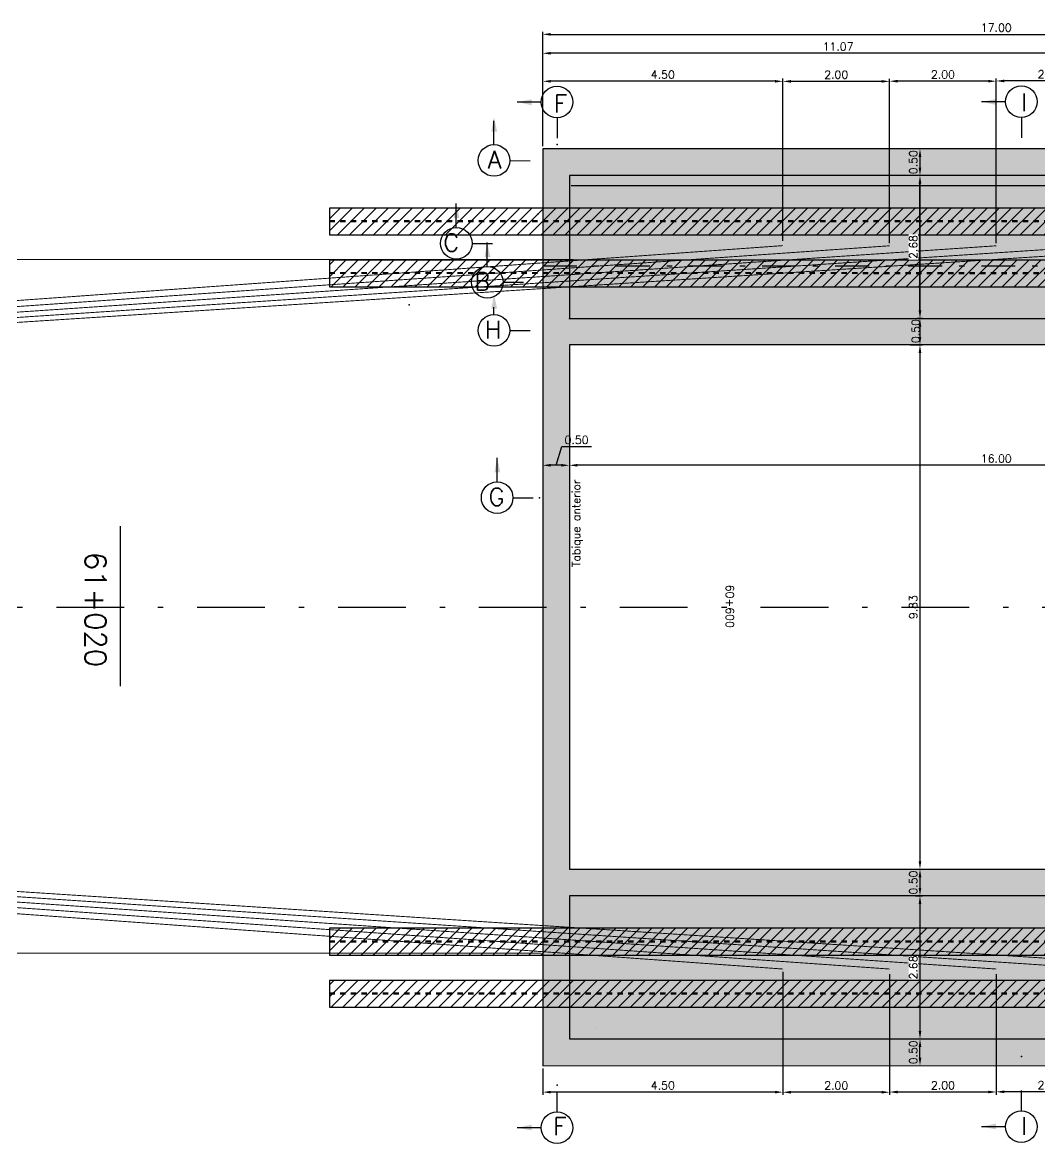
# Model space of a CAD drawing. Header units: metres. Extents: x 1080594 to 1081411, y 976871 to 977162.
# Drawn here: x 1081091.98 to 1081111.04, y 976938.13 to 976959.14 of the extents above; entities that cross this region are included whole.
import ezdxf
from ezdxf.enums import TextEntityAlignment as Align

# ---------------------------------------------------------------- set-up
doc = ezdxf.new("R2010")
doc.units = ezdxf.units.M
doc.header["$LTSCALE"] = 25.4
doc.linetypes.add('DASHDOT', pattern=[1, 0.5, -0.25, 0, -0.25])
doc.linetypes.add('HIDDEN', pattern=[0.375, 0.25, -0.125])
for name, color, linetype, lineweight in [('BORDEPUENTE', 4, 'Continuous', 15), ('COTA', 1, 'Continuous', 30), ('R80', 3, 'Continuous', 30), ('SOLIDOREFCONT', 254, 'Continuous', 5), ('TIRANTE', 170, 'Continuous', 30)]:
    doc.layers.add(name, color=color, linetype=linetype, lineweight=lineweight)
for name, color, linetype in [('CIRCULOCONTRAP', 130, 'Continuous'), ('CONTRAPESO', 3, 'Continuous'), ('DGEO_S3E1_NUEV_STALBL', 7, 'Continuous'), ('dgeo_s3e1_nuevSTALBL', 7, 'Continuous'), ('DIMCONTRAPESO', 1, 'Continuous'), ('EJE APOYOS', 9, 'DASHDOT'), ('EJE PUENTE', 41, 'DASHDOT'), ('PERFIL MET', 37, 'Continuous'), ('R175COTR', 7, 'Continuous')]:
    doc.layers.add(name, color=color, linetype=linetype)
doc.styles.add('romans', font='romans.shx')
doc.dimstyles.new('Copy 75', dxfattribs={"dimtxt": 0.15, "dimasz": 0.15, "dimexe": 0.05, "dimexo": 0.05, "dimgap": 0.05, "dimtad": 1, "dimzin": 0, "dimdsep": 46, "dimtxsty": 'romans', "dimcen": 0.002, "dimclrd": 1, "dimclre": 1, "dimclrt": 3, "dimadec": 4, "dimazin": 0, "dimtfac": 1, "dimtofl": 0, "dimtmove": 1, "dimatfit": 3, "dimfxl": 1, "dimtolj": 1, "dimtzin": 0, "dimarcsym": 1})

# ---------------------------------------------------------------- blocks, each defined once
blk = doc.blocks.new('sta_tic')
blk.add_line((0, -0.04165), (0, 0.04165))
blk = doc.blocks.new('lbl_tic')
blk.add_line((0, -0.04165), (0, 0.04165))
blk = doc.blocks.new('*D102')
at = {"layer": 'Defpoints', "color": 0, "transparency": 16777216}
for p in [(1081118.731, 976958.916), (1081118.731, 976958.078), (1081101.731, 976957.558)]:
    blk.add_point(p, dxfattribs=at)
at = {"layer": 'DIMCONTRAPESO', "color": 1, "lineweight": -2, "transparency": 16777216}
for p, q in [((1081101.731, 976957.608), (1081101.731, 976958.966)), ((1081118.731, 976958.128), (1081118.731, 976958.966)), ((1081101.881, 976958.916), (1081118.581, 976958.916))]:
    blk.add_line(p, q, dxfattribs=at)
at = {"layer": 'DIMCONTRAPESO', "color": 1, "transparency": 16777216}
for points in [[(1081101.881, 976958.941), (1081101.881, 976958.891), (1081101.731, 976958.916)], [(1081118.581, 976958.941), (1081118.581, 976958.891), (1081118.731, 976958.916)]]:
    blk.add_solid(points, dxfattribs=at)
at = {"layer": 'DIMCONTRAPESO', "color": 3, "transparency": 16777216, "insert": (1081110.231, 976959.041), "char_height": 0.15, "attachment_point": 5, "style": 'romans'}
blk.add_mtext('\\A1;17.00', dxfattribs=at)
blk = doc.blocks.new('*D106')
at = {"layer": 'Defpoints', "color": 0, "transparency": 16777216}
for p in [(1081108.668, 976943.269), (1081108.668, 976942.769), (1081108.801, 976942.769)]:
    blk.add_point(p, dxfattribs=at)
at = {"layer": 'DIMCONTRAPESO', "color": 1, "lineweight": -2, "transparency": 16777216}
for p, q in [((1081108.718, 976943.269), (1081108.851, 976943.269)), ((1081108.801, 976943.119), (1081108.801, 976942.919)), ((1081108.718, 976942.769), (1081108.851, 976942.769))]:
    blk.add_line(p, q, dxfattribs=at)
at = {"layer": 'DIMCONTRAPESO', "color": 1, "transparency": 16777216}
for points in [[(1081108.776, 976943.119), (1081108.826, 976943.119), (1081108.801, 976943.269)], [(1081108.776, 976942.919), (1081108.826, 976942.919), (1081108.801, 976942.769)]]:
    blk.add_solid(points, dxfattribs=at)
at = {"layer": 'DIMCONTRAPESO', "color": 3, "transparency": 16777216, "insert": (1081108.676, 976943.019), "char_height": 0.15, "attachment_point": 5, "rotation": 90, "style": 'romans'}
blk.add_mtext('\\A1;0.50', dxfattribs=at)
blk = doc.blocks.new('*D107')
at = {"layer": 'Defpoints', "color": 0, "transparency": 16777216}
for p in [(1081108.668, 976942.769), (1081108.668, 976940.089), (1081108.801, 976940.089)]:
    blk.add_point(p, dxfattribs=at)
at = {"layer": 'DIMCONTRAPESO', "color": 1, "lineweight": -2, "transparency": 16777216}
for p, q in [((1081108.718, 976942.769), (1081108.851, 976942.769)), ((1081108.801, 976942.619), (1081108.801, 976940.239)), ((1081108.718, 976940.089), (1081108.851, 976940.089))]:
    blk.add_line(p, q, dxfattribs=at)
at = {"layer": 'DIMCONTRAPESO', "color": 1, "transparency": 16777216}
for points in [[(1081108.776, 976942.619), (1081108.826, 976942.619), (1081108.801, 976942.769)], [(1081108.776, 976940.239), (1081108.826, 976940.239), (1081108.801, 976940.089)]]:
    blk.add_solid(points, dxfattribs=at)
at = {"layer": 'DIMCONTRAPESO', "color": 3, "transparency": 16777216, "insert": (1081108.676, 976941.429), "char_height": 0.15, "attachment_point": 5, "rotation": 90, "style": 'romans', "bg_fill": 3, "box_fill_scale": 1.1, "bg_fill_color": 256, "bg_fill_true_color": 13158600, "bg_fill_transparency": 0}
blk.add_mtext('\\A1;2.68', dxfattribs=at)
blk = doc.blocks.new('*D104')
at = {"layer": 'Defpoints', "color": 0, "transparency": 16777216}
for p in [(1081108.568, 976953.59), (1081108.568, 976953.095), (1081108.801, 976953.095)]:
    blk.add_point(p, dxfattribs=at)
at = {"layer": 'DIMCONTRAPESO', "color": 1, "lineweight": -2, "transparency": 16777216}
for p, q in [((1081108.618, 976953.59), (1081108.851, 976953.59)), ((1081108.801, 976953.44), (1081108.801, 976953.245)), ((1081108.618, 976953.095), (1081108.851, 976953.095))]:
    blk.add_line(p, q, dxfattribs=at)
at = {"layer": 'DIMCONTRAPESO', "color": 1, "transparency": 16777216}
for points in [[(1081108.776, 976953.44), (1081108.826, 976953.44), (1081108.801, 976953.59)], [(1081108.776, 976953.245), (1081108.826, 976953.245), (1081108.801, 976953.095)]]:
    blk.add_solid(points, dxfattribs=at)
at = {"layer": 'DIMCONTRAPESO', "color": 3, "transparency": 16777216, "insert": (1081108.721, 976953.354), "char_height": 0.15, "attachment_point": 5, "rotation": 90, "style": 'romans'}
blk.add_mtext('\\A1;0.50', dxfattribs=at)
blk = doc.blocks.new('*D105')
at = {"layer": 'Defpoints', "color": 0, "transparency": 16777216}
for p in [(1081108.618, 976953.095), (1081108.668, 976943.269), (1081108.801, 976943.269)]:
    blk.add_point(p, dxfattribs=at)
at = {"layer": 'DIMCONTRAPESO', "color": 1, "lineweight": -2, "transparency": 16777216}
for p, q in [((1081108.668, 976953.095), (1081108.851, 976953.095)), ((1081108.801, 976952.945), (1081108.801, 976943.419)), ((1081108.718, 976943.269), (1081108.851, 976943.269))]:
    blk.add_line(p, q, dxfattribs=at)
at = {"layer": 'DIMCONTRAPESO', "color": 1, "transparency": 16777216}
for points in [[(1081108.776, 976952.945), (1081108.826, 976952.945), (1081108.801, 976953.095)], [(1081108.776, 976943.419), (1081108.826, 976943.419), (1081108.801, 976943.269)]]:
    blk.add_solid(points, dxfattribs=at)
at = {"layer": 'DIMCONTRAPESO', "color": 3, "transparency": 16777216, "insert": (1081108.676, 976948.182), "char_height": 0.15, "attachment_point": 5, "rotation": 90, "style": 'romans'}
blk.add_mtext('\\A1;9.83', dxfattribs=at)
blk = doc.blocks.new('*D108')
at = {"layer": 'COTA', "color": 1, "lineweight": -2, "transparency": 16777216}
for p, q in [((1081109.34, 976956.27), (1081108.751, 976956.27)), ((1081108.801, 976956.12), (1081108.801, 976953.74)), ((1081108.846, 976953.59), (1081108.751, 976953.59))]:
    blk.add_line(p, q, dxfattribs=at)
at = {"layer": 'COTA', "color": 1, "transparency": 16777216}
for points in [[(1081108.776, 976956.12), (1081108.826, 976956.12), (1081108.801, 976956.27)], [(1081108.776, 976953.74), (1081108.826, 976953.74), (1081108.801, 976953.59)]]:
    blk.add_solid(points, dxfattribs=at)
at = {"layer": 'Defpoints', "color": 0, "transparency": 16777216}
for p in [(1081109.39, 976956.27), (1081108.801, 976953.59), (1081108.896, 976953.59)]:
    blk.add_point(p, dxfattribs=at)
at = {"layer": 'COTA', "color": 3, "transparency": 16777216, "insert": (1081108.676, 976954.93), "char_height": 0.15, "attachment_point": 5, "rotation": 90, "style": 'romans'}
blk.add_mtext('\\A1;2.68', dxfattribs=at)
blk = doc.blocks.new('*D111')
at = {"layer": 'Defpoints', "color": 0, "transparency": 16777216}
for p in [(1081102.231, 976950.84), (1081102.231, 976950.84), (1081118.231, 976950.84)]:
    blk.add_point(p, dxfattribs=at)
at = {"layer": 'DIMCONTRAPESO', "color": 1, "lineweight": -2, "transparency": 16777216}
blk.add_line((1081118.081, 976950.84), (1081102.381, 976950.84), dxfattribs=at)
at = {"layer": 'DIMCONTRAPESO', "color": 1, "transparency": 16777216}
for points in [[(1081102.381, 976950.865), (1081102.381, 976950.815), (1081102.231, 976950.84)], [(1081118.081, 976950.865), (1081118.081, 976950.815), (1081118.231, 976950.84)]]:
    blk.add_solid(points, dxfattribs=at)
at = {"layer": 'DIMCONTRAPESO', "color": 3, "transparency": 16777216, "insert": (1081110.231, 976950.965), "char_height": 0.15, "attachment_point": 5, "style": 'romans'}
blk.add_mtext('\\A1;16.00', dxfattribs=at)
blk = doc.blocks.new('*D112')
at = {"layer": 'Defpoints', "color": 0, "transparency": 16777216}
for p in [(1081101.731, 976950.84), (1081101.731, 976950.84), (1081102.231, 976950.84)]:
    blk.add_point(p, dxfattribs=at)
at = {"layer": 'DIMCONTRAPESO', "color": 1, "lineweight": -2, "transparency": 16777216}
for p, q in [((1081101.981, 976950.84), (1081102.086, 976951.19)), ((1081102.086, 976951.19), (1081102.644, 976951.19)), ((1081102.081, 976950.84), (1081101.881, 976950.84))]:
    blk.add_line(p, q, dxfattribs=at)
at = {"layer": 'DIMCONTRAPESO', "color": 1, "transparency": 16777216}
for points in [[(1081101.881, 976950.865), (1081101.881, 976950.815), (1081101.731, 976950.84)], [(1081102.081, 976950.865), (1081102.081, 976950.815), (1081102.231, 976950.84)]]:
    blk.add_solid(points, dxfattribs=at)
at = {"layer": 'DIMCONTRAPESO', "color": 3, "transparency": 16777216, "insert": (1081102.365, 976951.315), "char_height": 0.15, "attachment_point": 5, "style": 'romans'}
blk.add_mtext('\\A1;0.50', dxfattribs=at)
blk = doc.blocks.new('*D113')
at = {"layer": 'Defpoints', "color": 0, "transparency": 16777216}
for p in [(1081108.801, 976956.77), (1081108.801, 976956.27), (1081108.801, 976956.27)]:
    blk.add_point(p, dxfattribs=at)
at = {"layer": 'DIMCONTRAPESO', "color": 1, "lineweight": -2, "transparency": 16777216}
blk.add_line((1081108.801, 976956.62), (1081108.801, 976956.42), dxfattribs=at)
at = {"layer": 'DIMCONTRAPESO', "color": 1, "transparency": 16777216}
for points in [[(1081108.776, 976956.62), (1081108.826, 976956.62), (1081108.801, 976956.77)], [(1081108.776, 976956.42), (1081108.826, 976956.42), (1081108.801, 976956.27)]]:
    blk.add_solid(points, dxfattribs=at)
at = {"layer": 'DIMCONTRAPESO', "color": 3, "transparency": 16777216, "insert": (1081108.676, 976956.52), "char_height": 0.15, "attachment_point": 5, "rotation": 90, "style": 'romans'}
blk.add_mtext('\\A1;0.50', dxfattribs=at)
blk = doc.blocks.new('*D114')
at = {"layer": 'Defpoints', "color": 0, "transparency": 16777216}
for p in [(1081108.801, 976940.089), (1081108.801, 976940.089), (1081108.801, 976939.589)]:
    blk.add_point(p, dxfattribs=at)
at = {"layer": 'DIMCONTRAPESO', "color": 1, "lineweight": -2, "transparency": 16777216}
for p, q in [((1081108.801, 976939.739), (1081108.801, 976939.939)), ((1081108.751, 976939.589), (1081108.751, 976939.589))]:
    blk.add_line(p, q, dxfattribs=at)
at = {"layer": 'DIMCONTRAPESO', "color": 1, "transparency": 16777216}
for points in [[(1081108.776, 976939.939), (1081108.826, 976939.939), (1081108.801, 976940.089)], [(1081108.776, 976939.739), (1081108.826, 976939.739), (1081108.801, 976939.589)]]:
    blk.add_solid(points, dxfattribs=at)
at = {"layer": 'DIMCONTRAPESO', "color": 3, "transparency": 16777216, "insert": (1081108.676, 976939.839), "char_height": 0.15, "attachment_point": 5, "rotation": 90, "style": 'romans'}
blk.add_mtext('\\A1;0.50', dxfattribs=at)
blk = doc.blocks.new('*D109')
at = {"layer": 'Defpoints', "color": 0, "transparency": 16777216}
for p in [(1081108.801, 976956.27), (1081108.801, 976956.27), (1081108.801, 976953.592)]:
    blk.add_point(p, dxfattribs=at)
at = {"layer": 'DIMCONTRAPESO', "color": 1, "lineweight": -2, "transparency": 16777216}
for p, q in [((1081108.801, 976953.742), (1081108.801, 976956.12)), ((1081108.851, 976953.592), (1081108.851, 976953.592))]:
    blk.add_line(p, q, dxfattribs=at)
at = {"layer": 'DIMCONTRAPESO', "color": 1, "transparency": 16777216}
for points in [[(1081108.776, 976956.12), (1081108.826, 976956.12), (1081108.801, 976956.27)], [(1081108.776, 976953.742), (1081108.826, 976953.742), (1081108.801, 976953.592)]]:
    blk.add_solid(points, dxfattribs=at)
at = {"layer": 'DIMCONTRAPESO', "color": 3, "transparency": 16777216, "insert": (1081108.676, 976954.931), "char_height": 0.15, "attachment_point": 5, "rotation": 90, "style": 'romans', "bg_fill": 3, "box_fill_scale": 1.1, "bg_fill_color": 256, "bg_fill_true_color": 13158600, "bg_fill_transparency": 0}
blk.add_mtext('\\A1;2.68', dxfattribs=at)
blk = doc.blocks.new('*D116')
at = {"layer": 'Defpoints', "color": 0, "transparency": 16777216}
for p in [(1081110.231, 976958.042), (1081110.231, 976958.042), (1081112.231, 976954.951)]:
    blk.add_point(p, dxfattribs=at)
at = {"layer": 'DIMCONTRAPESO', "color": 1, "lineweight": -2, "transparency": 16777216}
for p, q in [((1081112.081, 976958.042), (1081110.381, 976958.042)), ((1081112.231, 976955.001), (1081112.231, 976958.092))]:
    blk.add_line(p, q, dxfattribs=at)
at = {"layer": 'DIMCONTRAPESO', "color": 1, "transparency": 16777216}
for points in [[(1081110.381, 976958.067), (1081110.381, 976958.017), (1081110.231, 976958.042)], [(1081112.081, 976958.067), (1081112.081, 976958.017), (1081112.231, 976958.042)]]:
    blk.add_solid(points, dxfattribs=at)
at = {"layer": 'DIMCONTRAPESO', "color": 3, "transparency": 16777216, "insert": (1081111.231, 976958.167), "char_height": 0.15, "attachment_point": 5, "style": 'romans'}
blk.add_mtext('\\A1;2.00', dxfattribs=at)
blk = doc.blocks.new('*D117')
at = {"layer": 'Defpoints', "color": 0, "transparency": 16777216}
for p in [(1081108.231, 976958.038), (1081108.231, 976958.038), (1081110.231, 976954.953)]:
    blk.add_point(p, dxfattribs=at)
at = {"layer": 'DIMCONTRAPESO', "color": 1, "lineweight": -2, "transparency": 16777216}
for p, q in [((1081110.081, 976958.038), (1081108.381, 976958.038)), ((1081110.231, 976955.003), (1081110.231, 976958.088))]:
    blk.add_line(p, q, dxfattribs=at)
at = {"layer": 'DIMCONTRAPESO', "color": 1, "transparency": 16777216}
for points in [[(1081108.381, 976958.063), (1081108.381, 976958.013), (1081108.231, 976958.038)], [(1081110.081, 976958.063), (1081110.081, 976958.013), (1081110.231, 976958.038)]]:
    blk.add_solid(points, dxfattribs=at)
at = {"layer": 'DIMCONTRAPESO', "color": 3, "transparency": 16777216, "insert": (1081109.231, 976958.163), "char_height": 0.15, "attachment_point": 5, "style": 'romans'}
blk.add_mtext('\\A1;2.00', dxfattribs=at)
blk = doc.blocks.new('*D118')
at = {"layer": 'Defpoints', "color": 0, "transparency": 16777216}
for p in [(1081106.231, 976958.035), (1081106.231, 976958.035), (1081108.231, 976954.953)]:
    blk.add_point(p, dxfattribs=at)
at = {"layer": 'DIMCONTRAPESO', "color": 1, "lineweight": -2, "transparency": 16777216}
for p, q in [((1081108.081, 976958.035), (1081106.381, 976958.035)), ((1081108.231, 976955.003), (1081108.231, 976958.085))]:
    blk.add_line(p, q, dxfattribs=at)
at = {"layer": 'DIMCONTRAPESO', "color": 1, "transparency": 16777216}
for points in [[(1081106.381, 976958.06), (1081106.381, 976958.01), (1081106.231, 976958.035)], [(1081108.081, 976958.06), (1081108.081, 976958.01), (1081108.231, 976958.035)]]:
    blk.add_solid(points, dxfattribs=at)
at = {"layer": 'DIMCONTRAPESO', "color": 3, "transparency": 16777216, "insert": (1081107.231, 976958.16), "char_height": 0.15, "attachment_point": 5, "style": 'romans'}
blk.add_mtext('\\A1;2.00', dxfattribs=at)
blk = doc.blocks.new('*D119')
at = {"layer": 'Defpoints', "color": 0, "transparency": 16777216}
for p in [(1081101.731, 976958.036), (1081101.731, 976956.77), (1081106.231, 976954.998)]:
    blk.add_point(p, dxfattribs=at)
at = {"layer": 'DIMCONTRAPESO', "color": 1, "lineweight": -2, "transparency": 16777216}
for p, q in [((1081101.731, 976956.82), (1081101.731, 976958.086)), ((1081106.081, 976958.036), (1081101.881, 976958.036)), ((1081106.231, 976955.048), (1081106.231, 976958.086))]:
    blk.add_line(p, q, dxfattribs=at)
at = {"layer": 'DIMCONTRAPESO', "color": 1, "transparency": 16777216}
for points in [[(1081101.881, 976958.061), (1081101.881, 976958.011), (1081101.731, 976958.036)], [(1081106.081, 976958.061), (1081106.081, 976958.011), (1081106.231, 976958.036)]]:
    blk.add_solid(points, dxfattribs=at)
at = {"layer": 'DIMCONTRAPESO', "color": 3, "transparency": 16777216, "insert": (1081103.981, 976958.161), "char_height": 0.15, "attachment_point": 5, "style": 'romans'}
blk.add_mtext('\\A1;4.50', dxfattribs=at)
blk = doc.blocks.new('*D128')
at = {"layer": 'Defpoints', "color": 0, "transparency": 16777216}
for p in [(1081101.731, 976958.561), (1081101.731, 976958.561), (1081112.801, 976958.561)]:
    blk.add_point(p, dxfattribs=at)
at = {"layer": 'DIMCONTRAPESO', "color": 1, "lineweight": -2, "transparency": 16777216}
blk.add_line((1081112.651, 976958.561), (1081101.881, 976958.561), dxfattribs=at)
at = {"layer": 'DIMCONTRAPESO', "color": 1, "transparency": 16777216}
for points in [[(1081101.881, 976958.586), (1081101.881, 976958.536), (1081101.731, 976958.561)], [(1081112.651, 976958.586), (1081112.651, 976958.536), (1081112.801, 976958.561)]]:
    blk.add_solid(points, dxfattribs=at)
at = {"layer": 'DIMCONTRAPESO', "color": 3, "transparency": 16777216, "insert": (1081107.266, 976958.686), "char_height": 0.15, "attachment_point": 5, "style": 'romans'}
blk.add_mtext('\\A1;11.07', dxfattribs=at)
blk = doc.blocks.new('*D370')
at = {"layer": 'Defpoints', "color": 0, "transparency": 16777216}
for p in [(1081112.231, 976941.663), (1081110.231, 976939.099), (1081110.231, 976939.099)]:
    blk.add_point(p, dxfattribs=at)
at = {"layer": 'DIMCONTRAPESO', "color": 1, "lineweight": -2, "transparency": 16777216}
for p, q in [((1081112.231, 976941.613), (1081112.231, 976939.049)), ((1081112.081, 976939.099), (1081110.381, 976939.099))]:
    blk.add_line(p, q, dxfattribs=at)
at = {"layer": 'DIMCONTRAPESO', "color": 1, "transparency": 16777216}
for points in [[(1081110.381, 976939.124), (1081110.381, 976939.074), (1081110.231, 976939.099)], [(1081112.081, 976939.124), (1081112.081, 976939.074), (1081112.231, 976939.099)]]:
    blk.add_solid(points, dxfattribs=at)
at = {"layer": 'DIMCONTRAPESO', "color": 3, "transparency": 16777216, "insert": (1081111.231, 976939.224), "char_height": 0.15, "attachment_point": 5, "style": 'romans'}
blk.add_mtext('\\A1;2.00', dxfattribs=at)
blk = doc.blocks.new('*D371')
at = {"layer": 'Defpoints', "color": 0, "transparency": 16777216}
for p in [(1081110.231, 976941.355), (1081108.231, 976939.095), (1081108.231, 976939.095)]:
    blk.add_point(p, dxfattribs=at)
at = {"layer": 'DIMCONTRAPESO', "color": 1, "lineweight": -2, "transparency": 16777216}
for p, q in [((1081110.231, 976941.305), (1081110.231, 976939.045)), ((1081110.081, 976939.095), (1081108.381, 976939.095))]:
    blk.add_line(p, q, dxfattribs=at)
at = {"layer": 'DIMCONTRAPESO', "color": 1, "transparency": 16777216}
for points in [[(1081108.381, 976939.12), (1081108.381, 976939.07), (1081108.231, 976939.095)], [(1081110.081, 976939.12), (1081110.081, 976939.07), (1081110.231, 976939.095)]]:
    blk.add_solid(points, dxfattribs=at)
at = {"layer": 'DIMCONTRAPESO', "color": 3, "transparency": 16777216, "insert": (1081109.231, 976939.22), "char_height": 0.15, "attachment_point": 5, "style": 'romans'}
blk.add_mtext('\\A1;2.00', dxfattribs=at)
blk = doc.blocks.new('*D372')
at = {"layer": 'Defpoints', "color": 0, "transparency": 16777216}
for p in [(1081108.231, 976941.355), (1081106.231, 976939.091), (1081106.231, 976939.091)]:
    blk.add_point(p, dxfattribs=at)
at = {"layer": 'DIMCONTRAPESO', "color": 1, "lineweight": -2, "transparency": 16777216}
for p, q in [((1081108.231, 976941.305), (1081108.231, 976939.041)), ((1081108.081, 976939.091), (1081106.381, 976939.091))]:
    blk.add_line(p, q, dxfattribs=at)
at = {"layer": 'DIMCONTRAPESO', "color": 1, "transparency": 16777216}
for points in [[(1081106.381, 976939.116), (1081106.381, 976939.066), (1081106.231, 976939.091)], [(1081108.081, 976939.116), (1081108.081, 976939.066), (1081108.231, 976939.091)]]:
    blk.add_solid(points, dxfattribs=at)
at = {"layer": 'DIMCONTRAPESO', "color": 3, "transparency": 16777216, "insert": (1081107.231, 976939.216), "char_height": 0.15, "attachment_point": 5, "style": 'romans'}
blk.add_mtext('\\A1;2.00', dxfattribs=at)
blk = doc.blocks.new('*D373')
at = {"layer": 'Defpoints', "color": 0, "transparency": 16777216}
for p in [(1081106.231, 976941.4), (1081101.731, 976939.588), (1081101.731, 976939.093)]:
    blk.add_point(p, dxfattribs=at)
at = {"layer": 'DIMCONTRAPESO', "color": 1, "lineweight": -2, "transparency": 16777216}
for p, q in [((1081106.231, 976941.35), (1081106.231, 976939.043)), ((1081101.731, 976939.538), (1081101.731, 976939.043)), ((1081106.081, 976939.093), (1081101.881, 976939.093))]:
    blk.add_line(p, q, dxfattribs=at)
at = {"layer": 'DIMCONTRAPESO', "color": 1, "transparency": 16777216}
for points in [[(1081101.881, 976939.118), (1081101.881, 976939.068), (1081101.731, 976939.093)], [(1081106.081, 976939.118), (1081106.081, 976939.068), (1081106.231, 976939.093)]]:
    blk.add_solid(points, dxfattribs=at)
at = {"layer": 'DIMCONTRAPESO', "color": 3, "transparency": 16777216, "insert": (1081103.981, 976939.218), "char_height": 0.15, "attachment_point": 5, "style": 'romans'}
blk.add_mtext('\\A1;4.50', dxfattribs=at)

msp = doc.modelspace()

# ---------------------------------------------------------------- hatches: boundary and pattern name
at = {"layer": 'PERFIL MET', "linetype": 'HIDDEN', "ltscale": 0.005}
h = msp.add_hatch(dxfattribs=at)
h.set_pattern_fill('ANSI31', color=256, scale=0.05)
h.set_pattern_definition([(45, (0, 1.30617), (-0.112253201513, 0.112253201513), [])])
h.paths.add_polyline_path([(1081118.231387, 976955.660512), (1081097.731387, 976955.660512), (1081097.731387, 976955.160512), (1081118.231387, 976955.160512)])
h = msp.add_hatch(dxfattribs=at)
h.set_pattern_fill('ANSI31', color=256, scale=0.05)
h.set_pattern_definition([(45, (0, 0), (-0.112253201513, 0.112253201513), [])])
h.paths.add_polyline_path([(1081118.231387, 976954.6855), (1081097.731387, 976954.6855), (1081097.731387, 976954.1855), (1081118.231387, 976954.1855)])
at = {"layer": 'SOLIDOREFCONT', "transparency": 33554541}
h = msp.add_hatch(color=251, dxfattribs=at)
h.dxf.hatch_style = 1
h.paths.add_polyline_path([(1081118.734118, 976956.770435), (1081101.731391, 976956.770435), (1081101.731391, 976939.588493), (1081118.734118, 976939.589493)])
h.paths.add_polyline_path([(1081118.191387, 976953.590488), (1081102.231387, 976953.590488), (1081102.231387, 976956.270488), (1081118.191387, 976956.270488)], flags=16)
h.paths.add_polyline_path([(1081118.191387, 976953.095342), (1081118.191387, 976943.269493), (1081102.231387, 976943.269493), (1081102.231387, 976953.095342)], flags=16)
h.paths.add_polyline_path([(1081118.191387, 976942.769493), (1081118.191387, 976940.088993), (1081102.231387, 976940.088993), (1081102.231387, 976942.769493)], flags=16)
at = {"layer": 'SOLIDOREFCONT', "transparency": 33554546}
h = msp.add_hatch(color=252, dxfattribs=at)
h.dxf.hatch_style = 1
h.paths.add_polyline_path([(1081117.191387, 976956.270488), (1081117.191387, 976955.570488), (1081118.231387, 976955.570488), (1081118.231387, 976953.590488), (1081102.231387, 976953.590488), (1081102.231387, 976956.270488)])
h = msp.add_hatch(color=252, dxfattribs=at)
h.dxf.hatch_style = 1
h.paths.add_polyline_path([(1081117.191387, 976940.067679), (1081117.191387, 976940.767679), (1081118.191387, 976940.788993), (1081118.191387, 976942.769493), (1081102.231387, 976942.769493), (1081102.231387, 976940.088993)])

# ---------------------------------------------------------------- linework, layer by layer
for p, q in [((1081101.703784, 976957.647516), (1081101.252732, 976957.647516)), ((1081110.407818, 976957.65344), (1081109.956766, 976957.65344)), ((1081101.998032, 976957.350205), (1081101.998032, 976956.969022)), ((1081110.702066, 976957.35613), (1081110.702066, 976956.974947)), ((1081101.998032, 976938.721986), (1081101.998032, 976939.10317)), ((1081110.702066, 976938.742758), (1081110.702066, 976939.123941)), ((1081101.703784, 976938.424676), (1081101.252732, 976938.424676)), ((1081110.407818, 976938.445447), (1081109.956766, 976938.445447))]:
    msp.add_line(p, q)
for p in [(1081101.998032, 976956.850369), (1081110.702066, 976939.759312), (1081101.998032, 976939.221822)]:
    msp.add_point(p)
for points in [[(1081101.523587, 976957.587594), (1081101.523587, 976957.697351), (1081101.252732, 976957.647516)], [(1081110.227621, 976957.593519), (1081110.227621, 976957.703276), (1081109.956766, 976957.65344)], [(1081101.523587, 976938.484598), (1081101.523587, 976938.374841), (1081101.252732, 976938.424676)], [(1081110.227621, 976938.505369), (1081110.227621, 976938.395612), (1081109.956766, 976938.445447)]]:
    msp.add_solid(points)
at = {"layer": 'BORDEPUENTE'}
for points in [[(1081102.2976, 976954.698372, -0.000046851), (1081098.782513, 976954.698042), (1080677.573263, 976954.705628)], [(1080677.573263, 976941.705628), (1081098.782513, 976941.698042, 0.000038896), (1081101.703317, 976941.69827)]]:
    msp.add_lwpolyline(points, format="xyb", dxfattribs=at)
at = {"layer": 'CIRCULOCONTRAP'}
for centre in [(1081101.998032, 976957.646836), (1081110.702066, 976957.652761), (1081100.816671, 976956.551855), (1081100.109955, 976954.998135), (1081100.690426, 976954.2706), (1081100.816671, 976953.366895), (1081100.875917, 976950.232426), (1081101.998032, 976938.425356), (1081110.702066, 976938.446127)]:
    msp.add_circle(centre, 0.296631, dxfattribs=at)
at = {"layer": 'CONTRAPESO'}
for points in [[(1081118.734118, 976956.770435), (1081101.731387, 976956.770435), (1081101.731387, 976939.588493), (1081118.734118, 976939.589493)], [(1081118.191387, 976943.269493), (1081118.191387, 976953.095342), (1081102.231387, 976953.095342), (1081102.231387, 976943.269493)]]:
    msp.add_lwpolyline(points, close=True, dxfattribs=at)
for points in [[(1081102.231387, 976953.575628), (1081102.231387, 976953.590488), (1081118.191387, 976953.590488), (1081118.191387, 976956.270488), (1081102.231387, 976956.270488), (1081102.231387, 976953.575628)], [(1081102.231387, 976940.088993), (1081102.231387, 976940.088993), (1081118.191387, 976940.088993), (1081118.191387, 976942.769493), (1081102.231387, 976942.769493), (1081102.231387, 976940.088993)]]:
    msp.add_lwpolyline(points, dxfattribs=at)
at = {"layer": 'COTA'}
for points in [[(1081102.731387, 976956.075076), (1081102.731387, 976956.075076)], [(1081102.731387, 976940.281582), (1081102.731387, 976940.281582)]]:
    msp.add_lwpolyline(points, dxfattribs=at)
at = {"layer": 'DIMCONTRAPESO'}
msp.add_lwpolyline([(1081118.231387, 976956.075302), (1081102.261453, 976956.075302)], dxfattribs=at)
at = {"layer": 'EJE APOYOS', "ltscale": 0.05}
msp.add_lwpolyline([(1081101.731387, 976954.575352), (1081119.158094, 976954.575352)], dxfattribs=at)
at = {"layer": 'EJE PUENTE', "ltscale": 0.1}
msp.add_lwpolyline([(1080643.813269, 976948.179964), (1081123.813502, 976948.179964)], dxfattribs=at)
at = {"layer": 'PERFIL MET'}
for points in [[(1081118.231387, 976955.660512), (1081097.731387, 976955.660512), (1081097.731387, 976955.160512), (1081118.231387, 976955.160512)], [(1081118.231387, 976954.6855), (1081097.731387, 976954.6855), (1081097.731387, 976954.1855), (1081118.231387, 976954.1855)]]:
    msp.add_lwpolyline(points, close=True, dxfattribs=at)
at = {"layer": 'PERFIL MET', "linetype": 'HIDDEN', "ltscale": 0.005}
for points in [[(1081118.231387, 976955.420037), (1081097.731387, 976955.420037)], [(1081118.231387, 976955.400987), (1081097.731387, 976955.400987)], [(1081118.231387, 976954.445025), (1081097.731387, 976954.445025)], [(1081118.231387, 976954.425975), (1081097.731387, 976954.4355)]]:
    msp.add_lwpolyline(points, dxfattribs=at)
at = {"layer": 'R175COTR'}
for p, q in [((1081100.815992, 976956.846104), (1081100.815992, 976957.297156)), ((1081101.113302, 976956.551855), (1081101.494485, 976956.546842)), ((1081100.109276, 976955.292384), (1081100.109276, 976955.743436)), ((1081100.406586, 976954.998135), (1081100.78777, 976954.998135)), ((1081100.689746, 976954.564848), (1081100.689746, 976955.0159)), ((1081100.987057, 976954.2706), (1081101.36824, 976954.2706)), ((1081100.815992, 976953.661144), (1081100.815992, 976953.805686)), ((1081101.113302, 976953.366895), (1081101.494485, 976953.366895)), ((1081100.875238, 976950.526675), (1081100.875238, 976950.977726)), ((1081101.172548, 976950.232426), (1081101.553732, 976950.232426))]:
    msp.add_line(p, q, dxfattribs=at)
for p in [(1081101.644005, 976955.551214), (1081099.225661, 976953.848368), (1081101.672384, 976950.232426)]:
    msp.add_point(p, dxfattribs=at)
for points in [[(1081100.875913, 976957.093616), (1081100.766156, 976957.093616), (1081100.815992, 976957.364471)], [(1081100.169198, 976955.472581), (1081100.05944, 976955.472581), (1081100.109276, 976955.743436)], [(1081100.749668, 976954.745045), (1081100.639911, 976954.745045), (1081100.689746, 976955.0159)], [(1081100.875913, 976953.773873), (1081100.766156, 976953.773873), (1081100.815992, 976954.044728)], [(1081100.93516, 976950.706871), (1081100.825403, 976950.706871), (1081100.875238, 976950.977726)]]:
    msp.add_solid(points, dxfattribs=at)
at = {"layer": 'TIRANTE', "const_width": 0.017}
for points in [[(1081034.254054, 976949.807791), (1081114.231387, 976954.956352)], [(1081034.254054, 976949.79586), (1081106.232782, 976954.956352)], [(1081034.254054, 976949.805857), (1081112.229747, 976954.953352)], [(1081034.254054, 976949.803839), (1081110.231387, 976954.953352)], [(1081034.254054, 976949.80173), (1081108.231387, 976954.953352)], [(1081034.254054, 976946.602449), (1081108.231387, 976941.399769)], [(1081034.254054, 976946.596581), (1081106.231387, 976941.399769)], [(1081034.254054, 976946.594473), (1081110.231387, 976941.399769)], [(1081034.254054, 976946.592455), (1081112.231387, 976941.399769)]]:
    msp.add_lwpolyline(points, dxfattribs=at)

# ---------------------------------------------------------------- block references
at = {"layer": 'DGEO_S3E1_NUEV_STALBL', "xscale": 36.01440576230492, "yscale": 36.01440576230492, "zscale": 36.01440576230492}
msp.add_blockref('sta_tic', (1081093.813263, 976948.198042), dxfattribs=at)
at = {"layer": 'dgeo_s3e1_nuevSTALBL', "xscale": 24.00960384153662, "yscale": 24.00960384153662, "zscale": 24.00960384153662}
msp.add_blockref('lbl_tic', (1081093.813263, 976948.198042), dxfattribs=at)

# ---------------------------------------------------------------- texts
at = {"layer": 'COTA', "color": 3, "insert": (1081102.282867, 976950.571675), "char_height": 0.15, "width": 3.5164085, "attachment_point": 3, "rotation": 90, "style": 'romans'}
msp.add_mtext('Tabique anterior\\P', dxfattribs=at)
at = {"layer": 'R175COTR', "char_height": 0.33, "width": 0.41500103, "style": 'romans'}
for s, insert, attachment_point in [('{\\C0;F}', (1081101.936366, 976957.783646), 1), ('{\\C0;I}', (1081110.697977, 976957.47752), 7), ('{\\C0;F}', (1081101.925756, 976938.288546), 7), ('{\\C0;I}', (1081110.697977, 976938.621368), 1)]:
    msp.add_mtext(s, dxfattribs=dict(at, insert=insert, attachment_point=attachment_point))
at = {"layer": 'R175COTR', "char_height": 0.33, "width": 0.41500103, "attachment_point": 3, "rotation": 0.0000363, "style": 'romans'}
for s, insert in [('{\\C0;A}', (1081100.955774, 976956.731991)), ('{\\C0;C}', (1081100.164826, 976955.178271)), ('{\\C0;B}', (1081100.745296, 976954.450735)), ('{\\C0;H}', (1081100.955774, 976953.54703)), ('{\\C0;G}', (1081101.012104, 976950.412561))]:
    msp.add_mtext(s, dxfattribs=dict(at, insert=insert))
at = {"layer": 'R80', "style": 'romans'}
for s, height, p in [('61+020', 0.4, (1081093.029821, 976948.137398, -1043)), ('60+600', 0.15, (1081105.118808, 976948.198042))]:
    msp.add_text(s, height=height, rotation=270, dxfattribs=at).set_placement(p, align=Align.BOTTOM_CENTER)

# ---------------------------------------------------------------- dimensions: what is measured, and where the dimension line sits
at = {"layer": 'COTA'}
dim = msp.add_linear_dim(base=(1081108.801014, 976953.590488), p1=(1081109.389932, 976956.270488), p2=(1081108.896073, 976953.590488), angle=90, dimstyle='Copy 75', dxfattribs=at)
dim.commit()
dim.dimension.update_dxf_attribs({"geometry": '*D108', "text_midpoint": (1081108.676014, 976954.930488)})
at = {"layer": 'DIMCONTRAPESO'}
for base, p1, p2, angle, picture, middle in [((1081118.731387, 976958.9158), (1081101.731387, 976957.557619), (1081118.731387, 976958.077619), 180, '*D102', (1081110.231387, 976959.0408)), ((1081101.731387, 976958.036177), (1081106.231387, 976954.997888), (1081101.731387, 976956.770435), 180, '*D119', (1081103.981387, 976958.161177)), ((1081106.231387, 976958.034951), (1081108.231387, 976954.953352), (1081106.231387, 976958.034951), 180, '*D118', (1081107.231387, 976958.159951)), ((1081110.231387, 976958.042262), (1081112.231387, 976954.950511), (1081110.231387, 976958.042262), 180, '*D116', (1081111.231387, 976958.167262)), ((1081108.801014, 976943.269493), (1081108.617686, 976953.095342), (1081108.667686, 976943.269493), 90, '*D105', (1081108.676014, 976948.182417)), ((1081101.731387, 976950.839683), (1081102.231387, 976950.839683), (1081101.731387, 976950.839683), 180, '*D112', (1081102.136387, 976951.314683)), ((1081102.231387, 976950.839683), (1081118.231387, 976950.839683), (1081102.231387, 976950.839683), 180, '*D111', (1081110.231387, 976950.964683)), ((1081110.231387, 976939.098735), (1081112.231387, 976941.662587), (1081110.231387, 976939.098735), 180, '*D370', (1081111.231387, 976939.223735)), ((1081101.731284, 976939.09265), (1081106.231387, 976941.399769), (1081101.731284, 976939.588493), 180, '*D373', (1081103.981335, 976939.21765)), ((1081106.231387, 976939.091424), (1081108.231387, 976941.355232), (1081106.231387, 976939.091424), 180, '*D372', (1081107.231387, 976939.216424))]:
    dim = msp.add_linear_dim(base=base, p1=p1, p2=p2, angle=angle, dimstyle='Copy 75', dxfattribs=at)
    dim.commit()
    dim.dimension.update_dxf_attribs({"geometry": picture, "text_midpoint": middle})
at = {"layer": 'DIMCONTRAPESO', "color": 2}
dim = msp.add_linear_dim(base=(1081101.731387, 976958.561307), p1=(1081112.801387, 976958.561307), p2=(1081101.731387, 976958.561307), angle=180, dimstyle='Copy 75', dxfattribs=at)
dim.commit()
dim.dimension.update_dxf_attribs({"geometry": '*D128', "text_midpoint": (1081107.266387, 976958.686307)})
at = {"layer": 'DIMCONTRAPESO'}
for base, p1, p2, picture, middle in [((1081108.801014, 976956.270488), (1081108.801014, 976956.770435), (1081108.801014, 976956.270488), '*D113', (1081108.801014, 976956.520462)), ((1081108.801014, 976953.095342), (1081108.567686, 976953.590488), (1081108.567686, 976953.095342), '*D104', (1081108.846073, 976953.353932)), ((1081108.801014, 976942.769493), (1081108.667686, 976943.269493), (1081108.667686, 976942.769493), '*D106', (1081108.801014, 976943.019493))]:
    dim = msp.add_linear_dim(base=base, p1=p1, p2=p2, angle=90, dimstyle='Copy 75', dxfattribs=at)
    dim.commit()
    dim.dimension.update_dxf_attribs({"geometry": picture, "text_midpoint": middle, "dimtype": 160})

# ---------------------------------------------------------------- next in the draw order: dimensions: what is measured, and where the dimension line sits
for base, p1, p2, picture, middle in [((1081108.801014, 976956.270488), (1081108.801014, 976953.591914), (1081108.801014, 976956.270488), '*D109', (1081108.676014, 976954.931201)), ((1081108.801014, 976940.088993), (1081108.667686, 976942.769493), (1081108.667686, 976940.088993), '*D107', (1081108.676014, 976941.429243))]:
    dim = msp.add_linear_dim(base=base, p1=p1, p2=p2, angle=90, dimstyle='Copy 75', override={"dimtfill": 1}, dxfattribs=at)
    dim.commit()
    dim.dimension.update_dxf_attribs({"geometry": picture, "text_midpoint": middle})

# ---------------------------------------------------------------- next in the draw order: hatches: boundary and pattern name
at = {"layer": 'PERFIL MET', "linetype": 'HIDDEN', "ltscale": 0.005}
h = msp.add_hatch(dxfattribs=at)
h.set_pattern_fill('ANSI31', color=256, scale=0.05)
h.set_pattern_definition([(45, (0, -12.18698), (-0.112253201513, 0.112253201513), [])])
h.paths.add_polyline_path([(1081118.231387, 976942.166648), (1081097.731387, 976942.158525), (1081097.731387, 976941.658525), (1081118.231387, 976941.666648)])
h = msp.add_hatch(dxfattribs=at)
h.set_pattern_fill('ANSI31', color=256, scale=0.05)
h.set_pattern_definition([(45, (0, -13.49316), (-0.112253201513, 0.112253201513), [])])
h.paths.add_polyline_path([(1081118.231387, 976941.187575), (1081097.731387, 976941.187575), (1081097.731387, 976940.687575), (1081118.231387, 976940.687575)])

# ---------------------------------------------------------------- next in the draw order: linework, layer by layer
at = {"layer": 'PERFIL MET'}
for points in [[(1081118.231387, 976942.162587), (1081097.731387, 976942.162587), (1081097.731387, 976941.662587), (1081118.231387, 976941.662587)], [(1081118.231387, 976941.187575), (1081097.731387, 976941.187575), (1081097.731387, 976940.687575), (1081118.231387, 976940.687575)]]:
    msp.add_lwpolyline(points, close=True, dxfattribs=at)
at = {"layer": 'PERFIL MET', "linetype": 'HIDDEN', "ltscale": 0.005}
for points in [[(1081118.231387, 976941.922112), (1081097.731387, 976941.922112)], [(1081118.231387, 976941.903062), (1081097.731387, 976941.903062)], [(1081118.231387, 976940.9471), (1081097.731387, 976940.9471)], [(1081118.231387, 976940.92805), (1081097.731387, 976940.92805)]]:
    msp.add_lwpolyline(points, dxfattribs=at)
at = {"layer": 'TIRANTE', "const_width": 0.017}
msp.add_lwpolyline([(1081035.762155, 976946.492027), (1081114.231387, 976941.403577)], dxfattribs=at)

# ---------------------------------------------------------------- next in the draw order: dimensions: what is measured, and where the dimension line sits
at = {"layer": 'DIMCONTRAPESO'}
for base, p1, p2, picture, middle in [((1081108.231387, 976958.038356), (1081110.231387, 976954.953352), (1081108.231387, 976958.038356), '*D117', (1081109.231387, 976958.163356)), ((1081108.231387, 976939.094829), (1081110.231387, 976941.355232), (1081108.231387, 976939.094829), '*D371', (1081109.231387, 976939.219829))]:
    dim = msp.add_linear_dim(base=base, p1=p1, p2=p2, angle=180, dimstyle='Copy 75', dxfattribs=at)
    dim.commit()
    dim.dimension.update_dxf_attribs({"geometry": picture, "text_midpoint": middle})
dim = msp.add_linear_dim(base=(1081108.801014, 976940.088993), p1=(1081108.801289, 976939.588993), p2=(1081108.801014, 976940.088993), angle=90, dimstyle='Copy 75', dxfattribs=at)
dim.commit()
dim.dimension.update_dxf_attribs({"geometry": '*D114', "text_midpoint": (1081108.801014, 976939.838993), "dimtype": 160})

doc.saveas('drawing.dxf')
